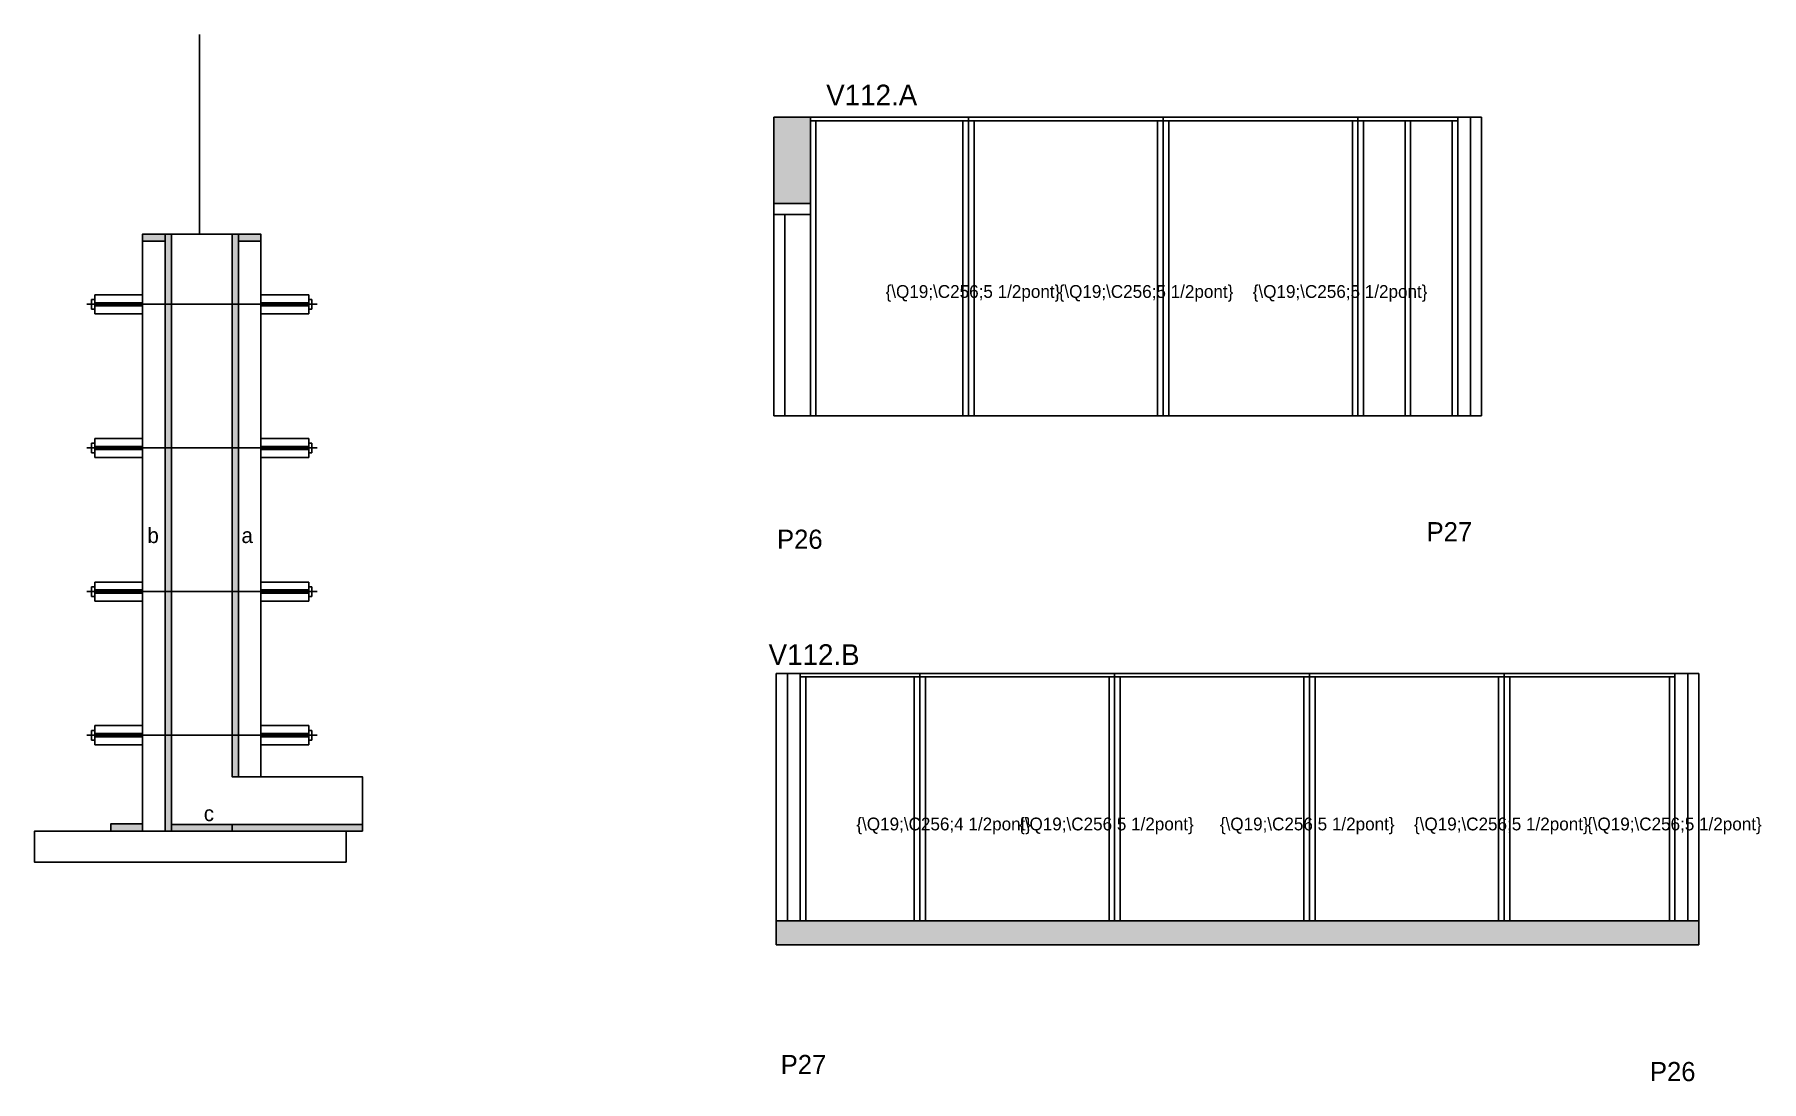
# Model space of a CAD drawing. Header units: metres. Extents: x 136 to 1218, y 12820 to 13476.
import ezdxf

# ---------------------------------------------------------------- set-up
doc = ezdxf.new("R2010")
doc.units = ezdxf.units.M
for name, color, linetype in [('5', 7, 'Continuous'), ('barrote', 7, 'Continuous'), ('CONCRETO', 7, 'Continuous'), ('COTA', 7, 'Continuous'), ('detalhes', 7, 'Continuous'), ('Hachura', 7, 'Continuous'), ('Madeira', 7, 'Continuous'), ('Painéis', 7, 'Continuous'), ('SARR_2.2x7', 7, 'Continuous'), ('SARR_3.5x7', 7, 'Continuous'), ('TENSOR', 7, 'Continuous'), ('texto', 7, 'Continuous'), ('Texto Seção', 7, 'Continuous')]:
    doc.layers.add(name, color=color, linetype=linetype)

msp = doc.modelspace()

# ---------------------------------------------------------------- hatches: boundary and pattern name
at = {"layer": 'COTA'}
h = msp.add_hatch(color=7, dxfattribs=at)
h.dxf.hatch_style = 1
h.paths.add_polyline_path([(622.3, 13369.9), (622.3, 13423.9), (622.3, 13423.9), (599.3, 13423.9), (599.3, 13423.9), (599.3, 13369.9), (599.3, 13369.9), (622.3, 13369.9)])
h = msp.add_hatch(color=7, dxfattribs=at)
h.dxf.hatch_style = 1
h.paths.add_polyline_path([(600.9, 12905.4), (600.9, 12920.4), (600.9, 12920.4), (1178.9, 12920.4), (1178.9, 12920.4), (1178.9, 12905.4), (1178.9, 12905.4), (600.9, 12905.4)])
at = {"layer": 'Hachura'}
h = msp.add_hatch(color=7, dxfattribs=at)
h.dxf.hatch_style = 1
h.paths.add_polyline_path([(218, 13346.3), (218, 13350.7), (218, 13350.7), (204, 13350.7), (204, 13350.7), (204, 13346.3), (204, 13346.3), (218, 13346.3)])
h = msp.add_hatch(color=7, dxfattribs=at)
h.dxf.hatch_style = 1
h.paths.add_polyline_path([(218, 13350.7), (222, 13350.7), (222, 13350.7), (222, 12976.8), (222, 12976.8), (218, 12976.8), (218, 12976.8), (218, 13350.7)])
h = msp.add_hatch(color=7, dxfattribs=at)
h.dxf.hatch_style = 1
h.paths.add_polyline_path([(264, 13350.4), (260, 13350.4), (260, 13350.4), (260, 13010.4), (260, 13010.4), (264, 13010.4), (264, 13010.4), (264, 13350.4)])
h = msp.add_hatch(color=7, dxfattribs=at)
h.dxf.hatch_style = 1
h.paths.add_polyline_path([(264, 13346.3), (264, 13350.7), (264, 13350.7), (278, 13350.7), (278, 13350.7), (278, 13346.3), (278, 13346.3), (264, 13346.3)])
h = msp.add_hatch(color=7, dxfattribs=at)
h.dxf.hatch_style = 1
h.paths.add_polyline_path([(184, 12976.7), (184, 12981.1), (184, 12981.1), (204, 12981.1), (204, 12981.1), (204, 12976.7), (204, 12976.7), (184, 12976.7)])
h = msp.add_hatch(color=7, dxfattribs=at)
h.dxf.hatch_style = 1
h.paths.add_polyline_path([(222, 12976.7), (222, 12980.7), (222, 12980.7), (260, 12980.7), (260, 12980.7), (260, 12976.7), (260, 12976.7), (222, 12976.7)])
h = msp.add_hatch(color=7, dxfattribs=at)
h.dxf.hatch_style = 1
h.paths.add_polyline_path([(260, 12976.7), (260, 12980.7), (260, 12980.7), (341.7, 12980.7), (341.7, 12980.7), (341.7, 12976.7), (341.7, 12976.7), (260, 12976.7)])

# ---------------------------------------------------------------- linework, layer by layer
at = {"color": 7, "lineweight": 25}
for p, q in [((172, 13309.7), (172, 13303.7)), ((174, 13309.7), (172, 13309.7)), ((174, 13312.7), (174, 13300.7)), ((174, 13312.7), (204, 13312.7)), ((204, 13307.7), (174, 13307.7)), ((308, 13312.7), (278, 13312.7)), ((278, 13307.7), (308, 13307.7)), ((308, 13312.7), (308, 13300.7)), ((310, 13309.7), (308, 13309.7)), ((310, 13309.7), (310, 13303.7)), ((174, 13303.7), (172, 13303.7)), ((204, 13305.7), (174, 13305.7)), ((174, 13300.7), (204, 13300.7)), ((278, 13305.7), (308, 13305.7)), ((308, 13300.7), (278, 13300.7)), ((308, 13303.7), (310, 13303.7)), ((172, 13219.7), (172, 13213.7)), ((174, 13219.7), (172, 13219.7)), ((174, 13222.7), (174, 13210.7)), ((174, 13222.7), (204, 13222.7)), ((308, 13222.7), (278, 13222.7)), ((308, 13222.7), (308, 13210.7)), ((310, 13219.7), (308, 13219.7)), ((310, 13219.7), (310, 13213.7)), ((174, 13213.7), (172, 13213.7)), ((204, 13217.7), (174, 13217.7)), ((204, 13215.7), (174, 13215.7)), ((174, 13210.7), (204, 13210.7)), ((278, 13217.7), (308, 13217.7)), ((278, 13215.7), (308, 13215.7)), ((308, 13210.7), (278, 13210.7)), ((308, 13213.7), (310, 13213.7)), ((172, 13129.7), (172, 13123.7)), ((174, 13129.7), (172, 13129.7)), ((174, 13123.7), (172, 13123.7)), ((174, 13132.7), (174, 13120.7)), ((174, 13132.7), (204, 13132.7)), ((204, 13127.7), (174, 13127.7)), ((204, 13125.7), (174, 13125.7)), ((308, 13132.7), (278, 13132.7)), ((278, 13127.7), (308, 13127.7)), ((278, 13125.7), (308, 13125.7)), ((308, 13132.7), (308, 13120.7)), ((310, 13129.7), (308, 13129.7)), ((308, 13123.7), (310, 13123.7)), ((310, 13129.7), (310, 13123.7)), ((174, 13120.7), (204, 13120.7)), ((308, 13120.7), (278, 13120.7)), ((172, 13039.7), (172, 13033.7)), ((174, 13039.7), (172, 13039.7)), ((174, 13042.7), (174, 13030.7)), ((174, 13042.7), (204, 13042.7)), ((204, 13037.7), (174, 13037.7)), ((308, 13042.7), (278, 13042.7)), ((278, 13037.7), (308, 13037.7)), ((308, 13042.7), (308, 13030.7)), ((310, 13039.7), (308, 13039.7)), ((310, 13039.7), (310, 13033.7)), ((174, 13033.7), (172, 13033.7)), ((204, 13035.7), (174, 13035.7)), ((174, 13030.7), (204, 13030.7)), ((278, 13035.7), (308, 13035.7)), ((308, 13030.7), (278, 13030.7)), ((308, 13033.7), (310, 13033.7))]:
    msp.add_line(p, q, dxfattribs=at)
at = {"layer": 'barrote', "color": 7, "lineweight": 25}
msp.add_lwpolyline([(331.5, 12957.1), (136.3, 12957.1), (136.3, 12976.7), (331.5, 12976.7)], close=True, dxfattribs=at)
at = {"layer": 'CONCRETO', "color": 7, "lineweight": 25}
msp.add_lwpolyline([(260, 13350.7), (222, 13350.7), (222, 13326.7), (222, 13326.7), (222, 12980.7), (341.7, 12980.7), (341.7, 13010.7), (260, 13010.7), (260, 13350.7)], dxfattribs=at)
at = {"layer": 'COTA', "color": 7, "lineweight": 25}
for p, q in [((599.3, 13423.9), (622.3, 13423.9)), ((599.3, 13369.9), (599.3, 13423.9)), ((622.3, 13423.9), (622.3, 13423.9)), ((600.9, 12920.4), (600.9, 12905.4)), ((1178.9, 12920.4), (1178.9, 12905.4)), ((1178.9, 12905.4), (600.9, 12905.4))]:
    msp.add_line(p, q, dxfattribs=at)
at = {"layer": 'Defpoints', "color": 7, "lineweight": 25}
msp.add_line((239.6, 13350.7), (239.6, 13475.7), dxfattribs=at)
at = {"layer": 'Madeira', "color": 7, "lineweight": 25}
for points in [[(218, 13346.3), (218, 13350.7), (204, 13350.7), (204, 13346.3)], [(218, 13350.7), (204, 13350.7), (204, 12976.7), (218, 12976.7)], [(264, 13346.3), (264, 13350.7), (278, 13350.7), (278, 13346.3)], [(264, 13350.7), (278, 13350.7), (278, 13010.7), (264, 13010.7)], [(184, 12976.7), (184, 12981.1), (204, 12981.1), (204, 12976.7)]]:
    msp.add_lwpolyline(points, close=True, dxfattribs=at)
at = {"layer": 'Painéis', "color": 7, "lineweight": 25}
for p, q in [((622.3, 13423.9), (1042.8, 13423.9)), ((622.3, 13369.9), (622.3, 13423.9)), ((721.3, 13236.9), (721.3, 13423.9)), ((843.3, 13236.9), (843.3, 13423.9)), ((965.3, 13236.9), (965.3, 13423.9)), ((1042.8, 13236.9), (1042.8, 13423.9)), ((599.3, 13236.9), (599.3, 13369.9)), ((599.3, 13369.9), (622.3, 13369.9)), ((599.3, 13236.9), (1042.8, 13236.9)), ((1178.9, 13075.4), (600.9, 13075.4)), ((600.9, 12920.4), (600.9, 13075.4)), ((690.9, 12920.4), (690.9, 13075.4)), ((812.9, 12920.4), (812.9, 13075.4)), ((934.9, 12920.4), (934.9, 13075.4)), ((1056.9, 12920.4), (1056.9, 13075.4)), ((1178.9, 12920.4), (1178.9, 13075.4)), ((1178.9, 12920.4), (600.9, 12920.4))]:
    msp.add_line(p, q, dxfattribs=at)
for points in [[(218, 13350.7), (222, 13350.7), (222, 12976.7), (218, 12976.7)], [(264, 13350.7), (260, 13350.7), (260, 13010.7), (264, 13010.7)], [(222, 12976.7), (222, 12980.7), (260, 12980.7), (260, 12976.7)], [(260, 12976.7), (260, 12980.7), (341.7, 12980.7), (341.7, 12976.7)]]:
    msp.add_lwpolyline(points, close=True, dxfattribs=at)
at = {"layer": 'SARR_2.2x7', "color": 7, "lineweight": 25}
for p, q in [((622.3, 13421.7), (721.3, 13421.7)), ((721.3, 13421.7), (843.3, 13421.7)), ((843.3, 13421.7), (1027.8, 13421.7)), ((1035.8, 13236.9), (1035.8, 13423.9)), ((599.3, 13362.9), (622.3, 13362.9)), ((606.3, 13236.9), (606.3, 13362.9)), ((607.9, 12920.4), (607.9, 13075.4)), ((934.9, 13073.2), (615.9, 13073.2)), ((1056.9, 13073.2), (934.9, 13073.2)), ((1163.9, 13073.2), (1056.9, 13073.2)), ((1171.9, 12920.4), (1171.9, 13075.4))]:
    msp.add_line(p, q, dxfattribs=at)
at = {"layer": 'SARR_3.5x7', "color": 7, "lineweight": 25}
for p, q in [((622.3, 13423.9), (622.3, 13236.9)), ((625.8, 13421.7), (625.8, 13236.9)), ((717.8, 13421.7), (717.8, 13236.9)), ((721.3, 13421.7), (721.3, 13236.9)), ((724.8, 13421.7), (724.8, 13236.9)), ((839.8, 13421.7), (839.8, 13236.9)), ((843.3, 13421.7), (843.3, 13236.9)), ((846.8, 13421.7), (846.8, 13236.9)), ((961.8, 13421.7), (961.8, 13236.9)), ((965.3, 13421.7), (965.3, 13236.9)), ((968.8, 13421.7), (968.8, 13236.9)), ((994.8, 13421.7), (994.8, 13236.9)), ((998.3, 13421.7), (998.3, 13236.9)), ((998.3, 13236.9), (998.3, 13421.7)), ((1024.3, 13421.7), (1024.3, 13236.9)), ((1027.8, 13423.9), (1027.8, 13236.9)), ((614.3, 13236.9), (617.8, 13236.9)), ((839.8, 13236.9), (843.3, 13236.9)), ((843.3, 13236.9), (846.8, 13236.9)), ((615.9, 13075.4), (615.9, 12920.4)), ((619.4, 13073.2), (619.4, 12920.4)), ((687.4, 13073.2), (687.4, 12920.4)), ((690.9, 13073.2), (690.9, 12920.4)), ((694.4, 13073.2), (694.4, 12920.4)), ((809.4, 13073.2), (809.4, 12920.4)), ((812.9, 13073.2), (812.9, 12920.4)), ((816.4, 13073.2), (816.4, 12920.4)), ((931.4, 13073.2), (931.4, 12920.4)), ((934.9, 13073.2), (934.9, 12920.4)), ((938.4, 13073.2), (938.4, 12920.4)), ((1053.4, 13073.2), (1053.4, 12920.4)), ((1056.9, 13073.2), (1056.9, 12920.4)), ((1060.4, 13073.2), (1060.4, 12920.4)), ((1160.4, 13073.2), (1160.4, 12920.4)), ((1163.9, 13075.4), (1163.9, 12920.4)), ((619.4, 12920.4), (615.9, 12920.4)), ((934.9, 12920.4), (931.4, 12920.4)), ((938.4, 12920.4), (934.9, 12920.4)), ((1163.9, 12920.4), (1160.4, 12920.4))]:
    msp.add_line(p, q, dxfattribs=at)
at = {"layer": 'TENSOR', "color": 7, "lineweight": 25}
for p, q in [((169, 13306.7), (313.3, 13306.7)), ((169, 13216.7), (313.3, 13216.7)), ((169, 13126.7), (313.3, 13126.7)), ((169, 13036.7), (313.3, 13036.7))]:
    msp.add_line(p, q, dxfattribs=at)

# ---------------------------------------------------------------- texts
at = {"layer": '5', "color": 7, "lineweight": 25}
for s, p in [('P26', (601.4, 13153.5)), ('P27', (1008.3, 13158.2)), ('P27', (603.7, 12824.4)), ('P26', (1148.2, 12820))]:
    msp.add_text(s, height=12, dxfattribs=at).set_placement(p)
at = {"layer": 'detalhes', "color": 7, "lineweight": 25}
for s, p in [('b', (207, 13157.1)), ('a', (265.9, 13157.1)), ('c', (242.3, 12982.9))]:
    msp.add_text(s, height=9.6, dxfattribs=at).set_placement(p)
at = {"layer": 'texto', "color": 7, "lineweight": 25}
for s, p in [('{\\Q19;\\C256;5 1/2pont}', (669.4, 13310.7)), ('{\\Q19;\\C256;5 1/2pont}', (777.8, 13310.7)), ('{\\Q19;\\C256;5 1/2pont}', (899.4, 13310.7)), ('{\\Q19;\\C256;4 1/2pont}', (651.1, 12977.1)), ('{\\Q19;\\C256;5 1/2pont}', (753, 12977.1)), ('{\\Q19;\\C256;5 1/2pont}', (878.8, 12977.1)), ('{\\Q19;\\C256;5 1/2pont}', (1000.4, 12977.1)), ('{\\Q19;\\C256;5 1/2pont}', (1108.8, 12977.1))]:
    msp.add_text(s, height=8, dxfattribs=at).set_placement(p)
at = {"layer": 'Texto Seção', "color": 7, "lineweight": 25}
for s, p in [('V112.A', (632.2, 13431.3)), ('V112.B', (596.1, 13080.7))]:
    msp.add_text(s, height=13, dxfattribs=at).set_placement(p)

doc.saveas('drawing.dxf')
